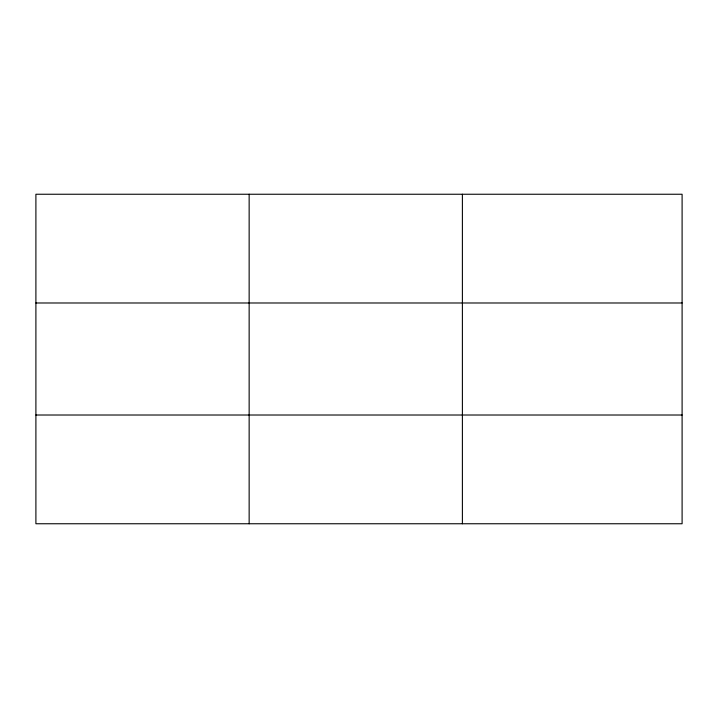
<?xml version="1.0" encoding="UTF-8"?>
<svg xmlns="http://www.w3.org/2000/svg" width="718" height="718" viewBox="0 0 718 718"><rect width="100%" height="100%" fill="white"/><g stroke="black" fill="none" stroke-linecap="round" stroke-linejoin="round"><path stroke-width="1.08" d="M249.146 523.754L249.146 194.246M462.392 523.754L462.392 194.246M682.1 302.987L682.1 194.246L35.9 194.246L35.9 523.754L682.1 523.754L682.1 302.987L35.9 302.987M35.9 415.013L682.1 415.013"/></g></svg>
